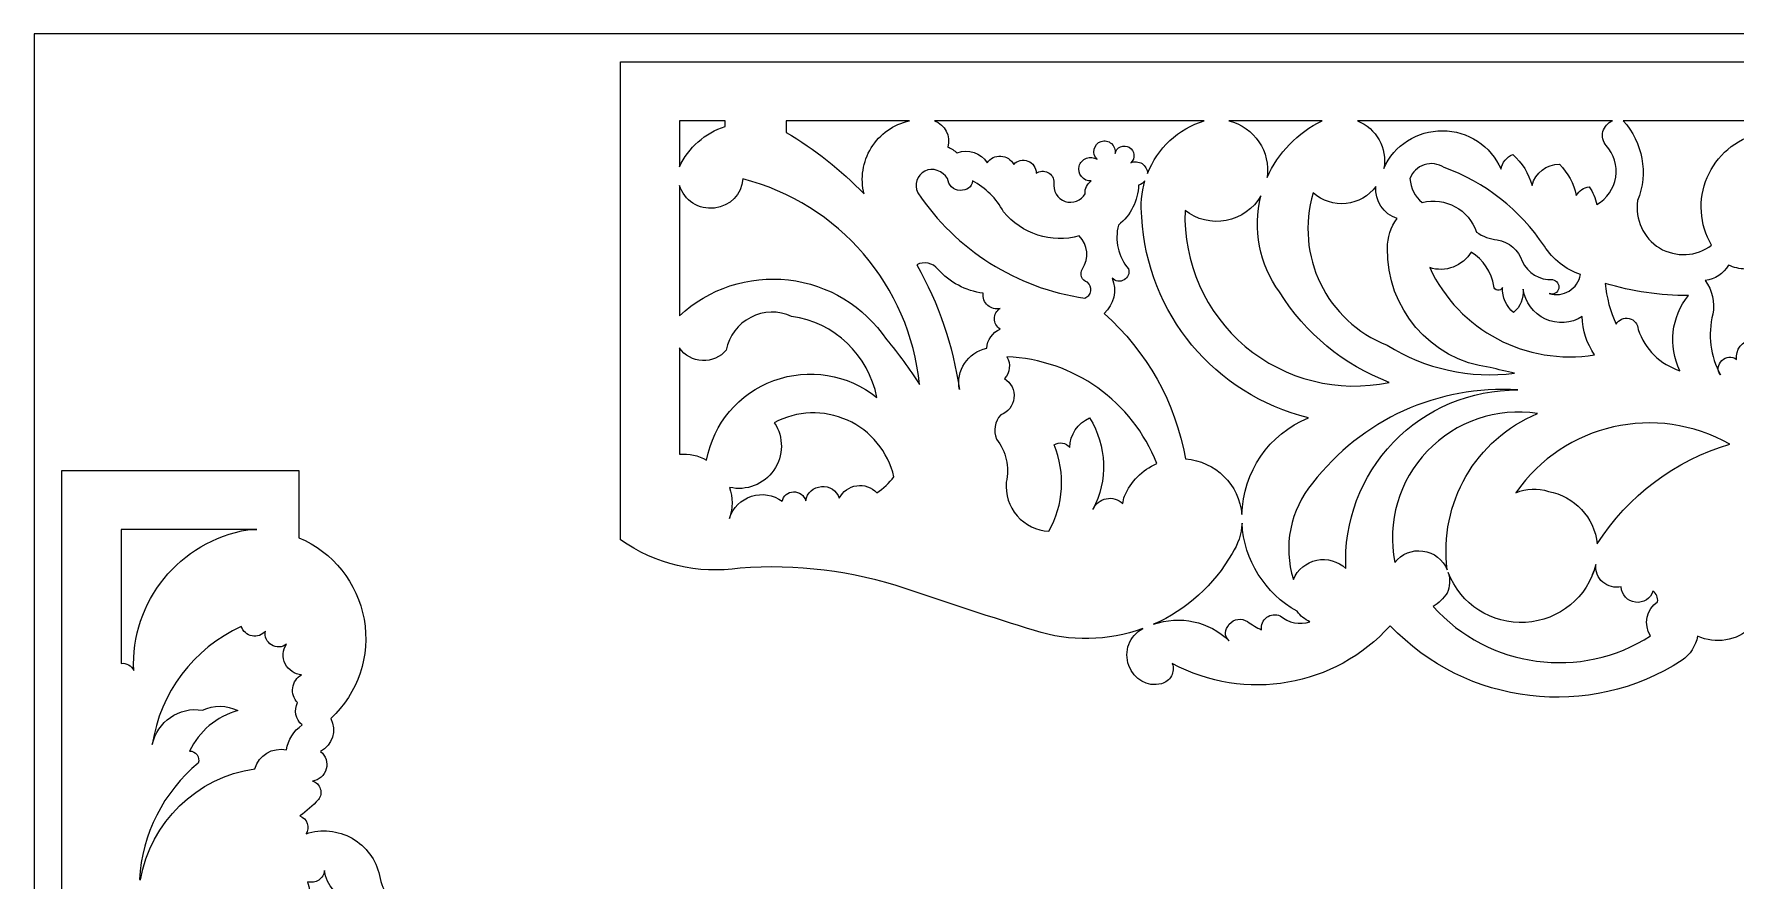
# Model space of a CAD drawing. Header units: millimetres. Extents: x 4868 to 5114, y 1819 to 2091.
# Drawn here: x 4867.7 to 4989.6, y 1880.3 to 1941 of the extents above; entities that cross this region are included whole.
import ezdxf

# ---------------------------------------------------------------- set-up
doc = ezdxf.new("R2010")
doc.units = ezdxf.units.MM
doc.header["$MEASUREMENT"] = 0
doc.layers.add('SITARA ALL', color=18, linetype='Continuous', true_color=0x000000)

msp = doc.modelspace()

# ---------------------------------------------------------------- linework, layer by layer
at = {"layer": 'SITARA ALL', "lineweight": 9}
for points, knots in [([(4867.73, 1941), (4867.73, 1941), (5111.73, 1941), (5111.73, 1941), (5111.73, 1941), (5111.73, 1819), (5111.73, 1819), (5111.73, 1819), (4867.73, 1819), (4867.73, 1819), (4867.73, 1819), (4867.73, 1941), (4867.73, 1941)], [0, 0, 0, 0, 0.25, 0.25, 0.25, 0.5, 0.5, 0.5, 0.75, 0.75, 0.75, 1, 1, 1, 1]), ([(5109.73, 1850.27), (5109.73, 1850.27), (5109.73, 1939), (5109.73, 1939), (5109.73, 1939), (4909.73, 1939), (4909.73, 1939), (4909.73, 1939), (4909.73, 1920.81), (4909.73, 1920.81), (4909.73, 1920.81), (4909.73, 1904.77), (4909.73, 1904.77), (4912.2, 1903), (4915.28, 1902.27), (4918.29, 1902.74), (4922.31, 1903.04), (4926.35, 1902.53), (4930.18, 1901.25), (4933.23, 1900.21), (4936.3, 1899.21), (4939.38, 1898.26), (4941.91, 1897.45), (4944.63, 1897.5), (4947.12, 1898.4), (4946.17, 1897.9), (4945.74, 1896.77), (4946.13, 1895.76), (4946.52, 1894.76), (4947.42, 1894.18), (4948.46, 1894.45), (4948.77, 1894.53), (4949.02, 1894.73), (4949.17, 1895.01), (4949.32, 1895.28), (4949.35, 1895.61), (4949.24, 1895.9), (4954.45, 1893.1), (4960.89, 1894.21), (4964.84, 1898.61), (4970.31, 1892.87), (4979.08, 1891.82), (4985.74, 1896.13), (4986.32, 1896.54), (4986.72, 1897.16), (4986.85, 1897.86), (4988.15, 1897.27), (4989.67, 1897.52), (4990.7, 1898.5), (4993.38, 1896.4), (4996.99, 1895.96), (5000.09, 1897.36), (5001.78, 1898.2), (5003.78, 1898.14), (5005.42, 1897.22), (5005.68, 1896.77), (5006.18, 1896.54), (5006.69, 1896.63), (5007.19, 1896.72), (5007.58, 1897.1), (5007.67, 1897.61), (5008.41, 1897.38), (5009.21, 1897.52), (5009.83, 1897.97), (5010.45, 1898.43), (5010.82, 1899.15), (5010.83, 1899.92), (5011.56, 1898.47), (5013.16, 1897.67), (5014.75, 1897.97), (5015.84, 1898), (5016.73, 1898.85), (5016.82, 1899.93), (5016.96, 1899.41), (5017.38, 1899.01), (5017.9, 1898.89), (5018.43, 1898.78), (5018.97, 1898.97), (5019.31, 1899.39), (5022.6, 1900.18), (5026.06, 1899.1), (5028.32, 1896.59), (5029.18, 1895.32), (5030.69, 1894.64), (5032.22, 1894.83), (5033.75, 1895.03), (5035.03, 1896.05), (5035.54, 1897.51), (5036.61, 1898.31), (5037.99, 1898.6), (5039.3, 1898.28), (5040.09, 1898.23), (5040.86, 1898), (5041.55, 1897.62), (5042.04, 1897.44), (5042.58, 1897.51), (5043.01, 1897.8), (5043.45, 1898.09), (5043.71, 1898.56), (5043.74, 1899.07), (5043.96, 1900.11), (5044.64, 1900.98), (5045.58, 1901.45), (5046.94, 1901.21), (5048.26, 1902.03), (5048.64, 1903.36), (5049.78, 1902.8), (5050.8, 1902.05), (5051.67, 1901.13), (5052.49, 1899.6), (5054.38, 1899), (5055.94, 1899.77), (5056.98, 1899.86), (5057.87, 1900.56), (5058.17, 1901.56), (5058.18, 1901.27), (5058.35, 1901.01), (5058.61, 1900.89), (5058.87, 1900.76), (5059.18, 1900.79), (5059.41, 1900.97), (5059.62, 1900.85), (5059.88, 1900.83), (5060.1, 1900.93), (5060.33, 1901.02), (5060.49, 1901.21), (5060.56, 1901.45), (5060.51, 1900.06), (5061.58, 1898.88), (5062.97, 1898.81), (5063.21, 1899.29), (5063.31, 1899.82), (5063.28, 1900.35), (5063.42, 1900.15), (5063.63, 1900.02), (5063.87, 1900), (5064.11, 1899.98), (5064.34, 1900.07), (5064.51, 1900.24), (5064.64, 1901.03), (5064.44, 1901.84), (5063.97, 1902.49), (5066.25, 1901.55), (5068.88, 1902.39), (5070.2, 1904.48), (5070.17, 1899.6), (5072.9, 1895.14), (5077.24, 1892.94), (5079.94, 1891.83), (5082.12, 1889.74), (5083.33, 1887.09), (5082.91, 1886.14), (5083.24, 1885.04), (5084.1, 1884.47), (5083.71, 1884.05), (5083.62, 1883.44), (5083.87, 1882.93), (5084.12, 1882.42), (5084.65, 1882.11), (5085.21, 1882.16), (5086.14, 1881.45), (5086.77, 1880.42), (5086.99, 1879.28), (5087.24, 1878.15), (5087.95, 1877.18), (5088.96, 1876.61), (5089.96, 1876.04), (5091.15, 1875.92), (5092.25, 1876.29), (5092.11, 1876.07), (5092.08, 1875.79), (5092.17, 1875.55), (5092.26, 1875.3), (5092.45, 1875.11), (5092.69, 1875.02), (5092.21, 1874.67), (5091.77, 1874.28), (5091.37, 1873.84), (5091.19, 1873.62), (5091.14, 1873.33), (5091.23, 1873.06), (5091.31, 1872.79), (5091.53, 1872.59), (5091.8, 1872.51), (5091.32, 1872.45), (5090.93, 1872.1), (5090.81, 1871.64), (5090.68, 1871.18), (5090.84, 1870.69), (5091.21, 1870.4), (5090.37, 1869.93), (5090.04, 1868.88), (5090.48, 1868.02), (5088.53, 1866.22), (5087.63, 1863.54), (5088.1, 1860.92), (5088.57, 1858.3), (5090.31, 1856.11), (5092.77, 1855.09), (5092.77, 1855.09), (5092.77, 1850.27), (5092.77, 1850.27), (5092.77, 1850.27), (5109.73, 1850.27), (5109.73, 1850.27)], [0, 0, 0, 0, 0.014706, 0.014706, 0.014706, 0.029412, 0.029412, 0.029412, 0.044118, 0.044118, 0.044118, 0.058824, 0.058824, 0.058824, 0.073529, 0.073529, 0.073529, 0.088235, 0.088235, 0.088235, 0.102941, 0.102941, 0.102941, 0.117647, 0.117647, 0.117647, 0.132353, 0.132353, 0.132353, 0.147059, 0.147059, 0.147059, 0.161765, 0.161765, 0.161765, 0.176471, 0.176471, 0.176471, 0.191176, 0.191176, 0.191176, 0.205882, 0.205882, 0.205882, 0.220588, 0.220588, 0.220588, 0.235294, 0.235294, 0.235294, 0.25, 0.25, 0.25, 0.264706, 0.264706, 0.264706, 0.279412, 0.279412, 0.279412, 0.294118, 0.294118, 0.294118, 0.308824, 0.308824, 0.308824, 0.323529, 0.323529, 0.323529, 0.338235, 0.338235, 0.338235, 0.352941, 0.352941, 0.352941, 0.367647, 0.367647, 0.367647, 0.382353, 0.382353, 0.382353, 0.397059, 0.397059, 0.397059, 0.411765, 0.411765, 0.411765, 0.426471, 0.426471, 0.426471, 0.441176, 0.441176, 0.441176, 0.455882, 0.455882, 0.455882, 0.470588, 0.470588, 0.470588, 0.485294, 0.485294, 0.485294, 0.5, 0.5, 0.5, 0.514706, 0.514706, 0.514706, 0.529412, 0.529412, 0.529412, 0.544118, 0.544118, 0.544118, 0.558824, 0.558824, 0.558824, 0.573529, 0.573529, 0.573529, 0.588235, 0.588235, 0.588235, 0.602941, 0.602941, 0.602941, 0.617647, 0.617647, 0.617647, 0.632353, 0.632353, 0.632353, 0.647059, 0.647059, 0.647059, 0.661765, 0.661765, 0.661765, 0.676471, 0.676471, 0.676471, 0.691176, 0.691176, 0.691176, 0.705882, 0.705882, 0.705882, 0.720588, 0.720588, 0.720588, 0.735294, 0.735294, 0.735294, 0.75, 0.75, 0.75, 0.764706, 0.764706, 0.764706, 0.779412, 0.779412, 0.779412, 0.794118, 0.794118, 0.794118, 0.808824, 0.808824, 0.808824, 0.823529, 0.823529, 0.823529, 0.838235, 0.838235, 0.838235, 0.852941, 0.852941, 0.852941, 0.867647, 0.867647, 0.867647, 0.882353, 0.882353, 0.882353, 0.897059, 0.897059, 0.897059, 0.911765, 0.911765, 0.911765, 0.926471, 0.926471, 0.926471, 0.941176, 0.941176, 0.941176, 0.955882, 0.955882, 0.955882, 0.970588, 0.970588, 0.970588, 0.985294, 0.985294, 0.985294, 1, 1, 1, 1]), ([(4913.95, 1931.48), (4913.95, 1931.48), (4913.95, 1934.78), (4913.95, 1934.78), (4913.95, 1934.78), (4917.23, 1934.78), (4917.23, 1934.78), (4917.23, 1934.78), (4917.23, 1934.38), (4917.23, 1934.38), (4915.78, 1933.91), (4914.59, 1932.86), (4913.95, 1931.48)], [0, 0, 0, 0, 0.25, 0.25, 0.25, 0.5, 0.5, 0.5, 0.75, 0.75, 0.75, 1, 1, 1, 1]), ([(4927.17, 1929.54), (4925.52, 1931.26), (4923.64, 1932.75), (4921.58, 1933.95), (4921.58, 1933.95), (4921.58, 1934.78), (4921.58, 1934.78), (4921.58, 1934.78), (4930.41, 1934.78), (4930.41, 1934.78), (4929.28, 1934.52), (4928.29, 1933.83), (4927.68, 1932.84), (4927.07, 1931.85), (4926.89, 1930.66), (4927.17, 1929.54)], [0, 0, 0, 0, 0.2, 0.2, 0.2, 0.4, 0.4, 0.4, 0.6, 0.6, 0.6, 0.8, 0.8, 0.8, 1, 1, 1, 1]), ([(4942.99, 1929.56), (4942.71, 1929.05), (4942.11, 1928.82), (4941.56, 1929.01), (4941.02, 1929.19), (4940.68, 1929.78), (4940.76, 1930.35), (4940.77, 1930.66), (4940.6, 1930.94), (4940.33, 1931.08), (4940.06, 1931.22), (4939.74, 1931.2), (4939.49, 1931.03), (4939.49, 1931.41), (4939.26, 1931.76), (4938.9, 1931.9), (4938.54, 1932.04), (4938.14, 1931.95), (4937.88, 1931.66), (4937.7, 1932.01), (4937.35, 1932.23), (4936.96, 1932.25), (4936.57, 1932.28), (4936.2, 1932.1), (4935.99, 1931.77), (4935.54, 1932.5), (4934.63, 1932.8), (4933.84, 1932.48), (4933.63, 1932.65), (4933.4, 1932.79), (4933.16, 1932.9), (4933.38, 1933.68), (4932.96, 1934.5), (4932.2, 1934.78), (4932.2, 1934.78), (4951.53, 1934.78), (4951.53, 1934.78), (4949.67, 1934.21), (4948.17, 1932.82), (4947.46, 1931), (4947.46, 1931.29), (4947.31, 1931.55), (4947.07, 1931.71), (4946.83, 1931.86), (4946.53, 1931.89), (4946.27, 1931.77), (4946.43, 1931.92), (4946.52, 1932.14), (4946.49, 1932.36), (4946.47, 1932.57), (4946.35, 1932.77), (4946.16, 1932.88), (4945.97, 1932.99), (4945.74, 1933), (4945.53, 1932.92), (4945.33, 1932.83), (4945.18, 1932.65), (4945.14, 1932.44), (4945.18, 1932.7), (4945.09, 1932.97), (4944.88, 1933.15), (4944.68, 1933.33), (4944.4, 1933.39), (4944.14, 1933.3), (4943.89, 1933.22), (4943.69, 1933), (4943.64, 1932.74), (4943.58, 1932.48), (4943.66, 1932.21), (4943.85, 1932.02), (4943.63, 1932.17), (4943.34, 1932.2), (4943.09, 1932.1), (4942.83, 1932), (4942.64, 1931.79), (4942.57, 1931.53), (4942.5, 1931.27), (4942.56, 1930.99), (4942.74, 1930.78), (4942.91, 1930.57), (4943.17, 1930.45), (4943.44, 1930.47), (4943.14, 1930.27), (4942.97, 1929.92), (4942.99, 1929.56)], [0, 0, 0, 0, 0.035714, 0.035714, 0.035714, 0.071429, 0.071429, 0.071429, 0.107143, 0.107143, 0.107143, 0.142857, 0.142857, 0.142857, 0.178571, 0.178571, 0.178571, 0.214286, 0.214286, 0.214286, 0.25, 0.25, 0.25, 0.285714, 0.285714, 0.285714, 0.321429, 0.321429, 0.321429, 0.357143, 0.357143, 0.357143, 0.392857, 0.392857, 0.392857, 0.428571, 0.428571, 0.428571, 0.464286, 0.464286, 0.464286, 0.5, 0.5, 0.5, 0.535714, 0.535714, 0.535714, 0.571429, 0.571429, 0.571429, 0.607143, 0.607143, 0.607143, 0.642857, 0.642857, 0.642857, 0.678571, 0.678571, 0.678571, 0.714286, 0.714286, 0.714286, 0.75, 0.75, 0.75, 0.785714, 0.785714, 0.785714, 0.821429, 0.821429, 0.821429, 0.857143, 0.857143, 0.857143, 0.892857, 0.892857, 0.892857, 0.928571, 0.928571, 0.928571, 0.964286, 0.964286, 0.964286, 1, 1, 1, 1]), ([(4956.03, 1930.71), (4956.3, 1932.57), (4955.11, 1934.33), (4953.29, 1934.78), (4953.29, 1934.78), (4959.97, 1934.78), (4959.97, 1934.78), (4958.22, 1933.93), (4956.82, 1932.49), (4956.03, 1930.71)], [0, 0, 0, 0, 0.333333, 0.333333, 0.333333, 0.666667, 0.666667, 0.666667, 1, 1, 1, 1]), ([(4979.63, 1928.79), (4979.55, 1929.25), (4979.36, 1929.67), (4979.08, 1930.04), (4978.7, 1930), (4978.37, 1929.77), (4978.17, 1929.44), (4977.98, 1930.28), (4977.56, 1931.05), (4976.96, 1931.67), (4976.04, 1931.67), (4975.23, 1931.05), (4975, 1930.15), (4974.76, 1931.01), (4974.29, 1931.77), (4973.63, 1932.37), (4973.18, 1932.19), (4972.86, 1931.79), (4972.78, 1931.31), (4972.05, 1932.98), (4970.41, 1934.07), (4968.59, 1934.07), (4966.76, 1934.08), (4965.12, 1933.04), (4964.39, 1931.37), (4964.65, 1932.81), (4963.85, 1934.24), (4962.49, 1934.78), (4962.49, 1934.78), (4980.77, 1934.78), (4980.77, 1934.78), (4980.43, 1934.65), (4980.17, 1934.36), (4980.08, 1934.01), (4979.98, 1933.66), (4980.07, 1933.28), (4980.31, 1933), (4980.87, 1932.39), (4981.12, 1931.56), (4980.99, 1930.74), (4980.86, 1929.92), (4980.36, 1929.2), (4979.63, 1928.79)], [0, 0, 0, 0, 0.071429, 0.071429, 0.071429, 0.142857, 0.142857, 0.142857, 0.214286, 0.214286, 0.214286, 0.285714, 0.285714, 0.285714, 0.357143, 0.357143, 0.357143, 0.428571, 0.428571, 0.428571, 0.5, 0.5, 0.5, 0.571429, 0.571429, 0.571429, 0.642857, 0.642857, 0.642857, 0.714286, 0.714286, 0.714286, 0.785714, 0.785714, 0.785714, 0.857143, 0.857143, 0.857143, 0.928571, 0.928571, 0.928571, 1, 1, 1, 1]), ([(4987.86, 1925.87), (4986.77, 1925.05), (4985.3, 1924.97), (4984.13, 1925.67), (4982.97, 1926.37), (4982.35, 1927.73), (4982.56, 1929.07), (4983.34, 1931.02), (4982.94, 1933.23), (4981.53, 1934.78), (4981.53, 1934.78), (4991.25, 1934.78), (4991.25, 1934.78), (4991.25, 1934.78), (4991.25, 1933.87), (4991.25, 1933.87), (4989.58, 1933.47), (4988.21, 1932.29), (4987.54, 1930.72), (4986.87, 1929.14), (4986.99, 1927.34), (4987.86, 1925.87)], [0, 0, 0, 0, 0.142857, 0.142857, 0.142857, 0.285714, 0.285714, 0.285714, 0.428571, 0.428571, 0.428571, 0.571429, 0.571429, 0.571429, 0.714286, 0.714286, 0.714286, 0.857143, 0.857143, 0.857143, 1, 1, 1, 1]), ([(4976.23, 1922.4), (4976.37, 1922.35), (4976.52, 1922.36), (4976.65, 1922.43), (4976.78, 1922.5), (4976.87, 1922.62), (4976.91, 1922.77), (4976.94, 1922.91), (4976.91, 1923.06), (4976.83, 1923.18), (4976.74, 1923.3), (4976.61, 1923.38), (4976.47, 1923.4), (4975.54, 1923.35), (4974.68, 1923.87), (4974.3, 1924.72), (4974.04, 1925.52), (4973.35, 1926.12), (4972.51, 1926.25), (4971.97, 1926.3), (4971.46, 1926.49), (4971.03, 1926.81), (4970.47, 1928.42), (4968.79, 1929.34), (4967.14, 1928.93), (4966.61, 1929.34), (4966.29, 1929.97), (4966.26, 1930.64), (4966.43, 1931.11), (4966.81, 1931.47), (4967.28, 1931.63), (4967.76, 1931.79), (4968.28, 1931.71), (4968.7, 1931.44), (4971.63, 1930.37), (4974.14, 1928.4), (4975.88, 1925.81), (4976.49, 1924.85), (4977.41, 1924.13), (4978.48, 1923.76), (4978.38, 1923.27), (4978.08, 1922.84), (4977.66, 1922.58), (4977.23, 1922.33), (4976.71, 1922.26), (4976.23, 1922.4)], [0, 0, 0, 0, 0.066667, 0.066667, 0.066667, 0.133333, 0.133333, 0.133333, 0.2, 0.2, 0.2, 0.266667, 0.266667, 0.266667, 0.333333, 0.333333, 0.333333, 0.4, 0.4, 0.4, 0.466667, 0.466667, 0.466667, 0.533333, 0.533333, 0.533333, 0.6, 0.6, 0.6, 0.666667, 0.666667, 0.666667, 0.733333, 0.733333, 0.733333, 0.8, 0.8, 0.8, 0.866667, 0.866667, 0.866667, 0.933333, 0.933333, 0.933333, 1, 1, 1, 1]), ([(4931.14, 1915.88), (4930.43, 1917.01), (4929.64, 1918.09), (4928.77, 1919.11), (4927.17, 1921.5), (4924.6, 1923.06), (4921.75, 1923.38), (4918.89, 1923.71), (4916.05, 1922.77), (4913.95, 1920.81), (4913.95, 1920.81), (4913.95, 1930.15), (4913.95, 1930.15), (4914.28, 1929.07), (4915.34, 1928.39), (4916.45, 1928.53), (4917.57, 1928.67), (4918.42, 1929.5), (4918.48, 1930.62), (4925.37, 1928.85), (4930.43, 1922.96), (4931.14, 1915.88)], [0, 0, 0, 0, 0.142857, 0.142857, 0.142857, 0.285714, 0.285714, 0.285714, 0.428571, 0.428571, 0.428571, 0.571429, 0.571429, 0.571429, 0.714286, 0.714286, 0.714286, 0.857143, 0.857143, 0.857143, 1, 1, 1, 1]), ([(4942.97, 1922.08), (4938.09, 1922.78), (4933.74, 1925.53), (4931.01, 1929.63), (4930.74, 1930.2), (4930.96, 1930.88), (4931.51, 1931.18), (4932.06, 1931.48), (4932.82, 1931.17), (4933.15, 1930.64), (4933.18, 1930.17), (4933.57, 1929.8), (4934.04, 1929.79), (4934.52, 1929.79), (4934.89, 1930.01), (4934.93, 1930.48), (4935.87, 1929.98), (4936.64, 1929.21), (4937.15, 1928.27), (4938.46, 1926.67), (4940.59, 1925.98), (4942.58, 1926.53), (4943.2, 1925.89), (4943.29, 1924.91), (4942.81, 1924.17), (4942.69, 1924), (4942.67, 1923.79), (4942.74, 1923.6), (4942.81, 1923.41), (4942.97, 1923.26), (4943.17, 1923.21), (4943.35, 1923.06), (4943.44, 1922.82), (4943.4, 1922.59), (4943.36, 1922.35), (4943.19, 1922.16), (4942.97, 1922.08)], [0, 0, 0, 0, 0.083333, 0.083333, 0.083333, 0.166667, 0.166667, 0.166667, 0.25, 0.25, 0.25, 0.333333, 0.333333, 0.333333, 0.416667, 0.416667, 0.416667, 0.5, 0.5, 0.5, 0.583333, 0.583333, 0.583333, 0.666667, 0.666667, 0.666667, 0.75, 0.75, 0.75, 0.833333, 0.833333, 0.833333, 0.916667, 0.916667, 0.916667, 1, 1, 1, 1]), ([(4954.22, 1906.57), (4954.04, 1908.71), (4952.33, 1910.4), (4950.19, 1910.56), (4949.47, 1914.59), (4947.42, 1918.26), (4944.36, 1920.97), (4945.06, 1921.61), (4945.29, 1922.63), (4944.93, 1923.51), (4945.15, 1923.28), (4945.51, 1923.22), (4945.79, 1923.38), (4946.06, 1923.55), (4946.2, 1923.86), (4946.1, 1924.17), (4945.37, 1925.04), (4945.1, 1926.21), (4945.38, 1927.31), (4946.26, 1928), (4946.79, 1929.06), (4946.82, 1930.18), (4947, 1930.23), (4947.16, 1930.33), (4947.28, 1930.48), (4947.03, 1929.64), (4946.96, 1928.75), (4947.06, 1927.88), (4947.43, 1920.98), (4952.27, 1915.14), (4958.99, 1913.51), (4956.16, 1912.34), (4954.3, 1909.62), (4954.22, 1906.57)], [0, 0, 0, 0, 0.090909, 0.090909, 0.090909, 0.181818, 0.181818, 0.181818, 0.272727, 0.272727, 0.272727, 0.363636, 0.363636, 0.363636, 0.454545, 0.454545, 0.454545, 0.545455, 0.545455, 0.545455, 0.636364, 0.636364, 0.636364, 0.727273, 0.727273, 0.727273, 0.818182, 0.818182, 0.818182, 0.909091, 0.909091, 0.909091, 1, 1, 1, 1]), ([(4964.77, 1916.04), (4961.12, 1915.27), (4957.32, 1916.22), (4954.46, 1918.62), (4951.61, 1921.02), (4950.02, 1924.63), (4950.15, 1928.36), (4950.98, 1927.7), (4952.06, 1927.44), (4953.1, 1927.64), (4954.15, 1927.84), (4955.05, 1928.48), (4955.58, 1929.4), (4954.98, 1927.02), (4955.46, 1924.5), (4956.91, 1922.52), (4958.75, 1919.56), (4961.51, 1917.28), (4964.77, 1916.04)], [0, 0, 0, 0, 0.166667, 0.166667, 0.166667, 0.333333, 0.333333, 0.333333, 0.5, 0.5, 0.5, 0.666667, 0.666667, 0.666667, 0.833333, 0.833333, 0.833333, 1, 1, 1, 1]), ([(4973.75, 1916.7), (4970.57, 1916.29), (4967.35, 1917), (4964.63, 1918.71), (4960.29, 1920.4), (4957.99, 1925.15), (4959.33, 1929.61), (4959.98, 1929.05), (4960.83, 1928.77), (4961.68, 1928.86), (4962.54, 1928.95), (4963.31, 1929.39), (4963.82, 1930.08), (4963.73, 1929.05), (4964.36, 1928.09), (4965.35, 1927.77), (4964.88, 1927.17), (4964.63, 1926.42), (4964.65, 1925.66), (4964.56, 1921.35), (4967.72, 1917.66), (4971.99, 1917.1), (4972.58, 1916.97), (4973.16, 1916.83), (4973.75, 1916.7)], [0, 0, 0, 0, 0.125, 0.125, 0.125, 0.25, 0.25, 0.25, 0.375, 0.375, 0.375, 0.5, 0.5, 0.5, 0.625, 0.625, 0.625, 0.75, 0.75, 0.75, 0.875, 0.875, 0.875, 1, 1, 1, 1]), ([(4933.99, 1915.52), (4933.54, 1918.67), (4932.5, 1921.7), (4930.94, 1924.47), (4931.45, 1924.73), (4932.08, 1924.6), (4932.45, 1924.15), (4933.29, 1923.2), (4934.44, 1922.59), (4935.7, 1922.43), (4935.65, 1922.1), (4935.77, 1921.77), (4936.02, 1921.56), (4936.26, 1921.34), (4936.6, 1921.26), (4936.92, 1921.34), (4936.66, 1921.18), (4936.5, 1920.9), (4936.5, 1920.6), (4936.5, 1920.3), (4936.66, 1920.02), (4936.92, 1919.86), (4936.37, 1919.62), (4935.99, 1919.09), (4935.95, 1918.49), (4934.6, 1918.19), (4933.73, 1916.88), (4933.99, 1915.52)], [0, 0, 0, 0, 0.111111, 0.111111, 0.111111, 0.222222, 0.222222, 0.222222, 0.333333, 0.333333, 0.333333, 0.444444, 0.444444, 0.444444, 0.555556, 0.555556, 0.555556, 0.666667, 0.666667, 0.666667, 0.777778, 0.777778, 0.777778, 0.888889, 0.888889, 0.888889, 1, 1, 1, 1]), ([(4979.48, 1918.02), (4974.59, 1917.21), (4969.76, 1919.77), (4967.67, 1924.26), (4968.8, 1923.9), (4970.03, 1924.36), (4970.65, 1925.38), (4971.51, 1924.83), (4972.1, 1923.94), (4972.26, 1922.93), (4972.27, 1922.78), (4972.39, 1922.66), (4972.53, 1922.64), (4972.68, 1922.61), (4972.82, 1922.69), (4972.88, 1922.83), (4972.86, 1922.14), (4973.15, 1921.49), (4973.68, 1921.04), (4974.16, 1921.46), (4974.42, 1922.08), (4974.37, 1922.71), (4974.5, 1921.78), (4975.1, 1920.98), (4975.96, 1920.58), (4976.81, 1920.19), (4977.8, 1920.25), (4978.6, 1920.76), (4978.61, 1919.78), (4978.91, 1918.82), (4979.48, 1918.02)], [0, 0, 0, 0, 0.1, 0.1, 0.1, 0.2, 0.2, 0.2, 0.3, 0.3, 0.3, 0.4, 0.4, 0.4, 0.5, 0.5, 0.5, 0.6, 0.6, 0.6, 0.7, 0.7, 0.7, 0.8, 0.8, 0.8, 0.9, 0.9, 0.9, 1, 1, 1, 1]), ([(4988.49, 1916.59), (4987.77, 1917.91), (4987.57, 1919.46), (4987.94, 1920.93), (4988.11, 1921.78), (4987.91, 1922.66), (4987.39, 1923.35), (4988.1, 1923.41), (4988.73, 1923.82), (4989.06, 1924.45), (4989.44, 1924.26), (4989.86, 1924.17), (4990.28, 1924.16), (4990.54, 1921.89), (4991.98, 1919.93), (4994.06, 1919), (4993.83, 1918.09), (4993.23, 1917.31), (4992.41, 1916.83), (4992.51, 1917.16), (4992.38, 1917.52), (4992.1, 1917.71), (4991.81, 1917.9), (4991.44, 1917.88), (4991.18, 1917.66), (4991.42, 1918.19), (4991.24, 1918.82), (4990.73, 1919.12), (4990.04, 1919.02), (4989.55, 1918.38), (4989.65, 1917.69), (4989.32, 1917.93), (4988.87, 1917.9), (4988.59, 1917.61), (4988.3, 1917.32), (4988.24, 1916.91), (4988.49, 1916.59)], [0, 0, 0, 0, 0.083333, 0.083333, 0.083333, 0.166667, 0.166667, 0.166667, 0.25, 0.25, 0.25, 0.333333, 0.333333, 0.333333, 0.416667, 0.416667, 0.416667, 0.5, 0.5, 0.5, 0.583333, 0.583333, 0.583333, 0.666667, 0.666667, 0.666667, 0.75, 0.75, 0.75, 0.833333, 0.833333, 0.833333, 0.916667, 0.916667, 0.916667, 1, 1, 1, 1]), ([(4985.59, 1916.88), (4984.18, 1917.32), (4983.07, 1918.42), (4982.6, 1919.83), (4982.59, 1920.21), (4982.33, 1920.54), (4981.95, 1920.62), (4981.58, 1920.71), (4981.2, 1920.54), (4981.03, 1920.2), (4980.6, 1921.12), (4980.33, 1922.12), (4980.24, 1923.13), (4982.17, 1922.54), (4984.18, 1922.25), (4986.2, 1922.27), (4984.97, 1920.74), (4984.73, 1918.64), (4985.59, 1916.88)], [0, 0, 0, 0, 0.166667, 0.166667, 0.166667, 0.333333, 0.333333, 0.333333, 0.5, 0.5, 0.5, 0.666667, 0.666667, 0.666667, 0.833333, 0.833333, 0.833333, 1, 1, 1, 1]), ([(4915.89, 1910.48), (4915.3, 1910.81), (4914.62, 1910.95), (4913.95, 1910.9), (4913.95, 1910.9), (4913.95, 1918.51), (4913.95, 1918.51), (4914.32, 1917.96), (4914.93, 1917.63), (4915.59, 1917.6), (4916.25, 1917.57), (4916.88, 1917.85), (4917.3, 1918.36), (4917.49, 1919.37), (4918.14, 1920.23), (4919.05, 1920.7), (4919.96, 1921.17), (4921.05, 1921.2), (4921.98, 1920.77), (4925.05, 1920.34), (4927.5, 1918.01), (4928.08, 1914.96), (4926, 1916.64), (4923.2, 1917.09), (4920.7, 1916.17), (4918.2, 1915.25), (4916.38, 1913.1), (4915.89, 1910.48)], [0, 0, 0, 0, 0.111111, 0.111111, 0.111111, 0.222222, 0.222222, 0.222222, 0.333333, 0.333333, 0.333333, 0.444444, 0.444444, 0.444444, 0.555556, 0.555556, 0.555556, 0.666667, 0.666667, 0.666667, 0.777778, 0.777778, 0.777778, 0.888889, 0.888889, 0.888889, 1, 1, 1, 1]), ([(4940.4, 1905.38), (4939.52, 1905.42), (4938.7, 1905.82), (4938.12, 1906.49), (4937.55, 1907.15), (4937.27, 1908.02), (4937.35, 1908.89), (4937.6, 1909.98), (4937.34, 1911.11), (4936.65, 1911.98), (4936.41, 1912.56), (4936.52, 1913.24), (4936.95, 1913.71), (4937.47, 1913.9), (4937.84, 1914.37), (4937.9, 1914.92), (4937.96, 1915.48), (4937.7, 1916.01), (4937.23, 1916.31), (4937.62, 1916.74), (4937.69, 1917.37), (4937.39, 1917.87), (4942.17, 1917.68), (4946.39, 1914.68), (4948.13, 1910.22), (4947.09, 1909.78), (4946.26, 1908.94), (4945.82, 1907.89), (4945.75, 1907.72), (4945.71, 1907.54), (4945.69, 1907.36), (4945.38, 1907.67), (4944.94, 1907.8), (4944.51, 1907.71), (4944.08, 1907.63), (4943.73, 1907.34), (4943.56, 1906.94), (4944.64, 1909.01), (4944.55, 1911.5), (4943.32, 1913.49), (4942.47, 1913.13), (4941.91, 1912.3), (4941.9, 1911.38), (4941.64, 1911.73), (4941.14, 1911.81), (4940.77, 1911.56), (4941.61, 1909.56), (4941.47, 1907.27), (4940.4, 1905.38)], [0, 0, 0, 0, 0.0625, 0.0625, 0.0625, 0.125, 0.125, 0.125, 0.1875, 0.1875, 0.1875, 0.25, 0.25, 0.25, 0.3125, 0.3125, 0.3125, 0.375, 0.375, 0.375, 0.4375, 0.4375, 0.4375, 0.5, 0.5, 0.5, 0.5625, 0.5625, 0.5625, 0.625, 0.625, 0.625, 0.6875, 0.6875, 0.6875, 0.75, 0.75, 0.75, 0.8125, 0.8125, 0.8125, 0.875, 0.875, 0.875, 0.9375, 0.9375, 0.9375, 1, 1, 1, 1]), ([(4957.91, 1901.92), (4957.16, 1904.31), (4957.68, 1906.91), (4959.29, 1908.83), (4962.76, 1913.36), (4968.28, 1915.86), (4973.98, 1915.5), (4970.62, 1915.53), (4967.39, 1914.17), (4965.07, 1911.75), (4962.74, 1909.32), (4961.51, 1906.06), (4961.67, 1902.71), (4961.11, 1903.24), (4960.33, 1903.46), (4959.58, 1903.3), (4958.83, 1903.14), (4958.21, 1902.63), (4957.91, 1901.92)], [0, 0, 0, 0, 0.166667, 0.166667, 0.166667, 0.333333, 0.333333, 0.333333, 0.5, 0.5, 0.5, 0.666667, 0.666667, 0.666667, 0.833333, 0.833333, 0.833333, 1, 1, 1, 1]), ([(4917.53, 1906.3), (4917.77, 1907.02), (4917.77, 1907.8), (4917.53, 1908.52), (4918.74, 1908.24), (4920, 1908.73), (4920.71, 1909.76), (4921.41, 1910.78), (4921.43, 1912.11), (4920.74, 1913.15), (4922.36, 1914.02), (4924.3, 1914.09), (4925.97, 1913.33), (4927.65, 1912.58), (4928.89, 1911.07), (4929.31, 1909.28), (4928.97, 1908.83), (4928.56, 1908.44), (4928.08, 1908.13), (4927.71, 1908.53), (4927.17, 1908.72), (4926.64, 1908.64), (4926.1, 1908.56), (4925.64, 1908.23), (4925.39, 1907.75), (4925.21, 1908.29), (4924.68, 1908.63), (4924.11, 1908.58), (4923.54, 1908.53), (4923.09, 1908.13), (4922.99, 1907.56), (4922.88, 1907.95), (4922.52, 1908.22), (4922.12, 1908.2), (4921.72, 1908.19), (4921.38, 1907.91), (4921.3, 1907.52), (4920.67, 1907.99), (4919.85, 1908.13), (4919.1, 1907.88), (4918.35, 1907.64), (4917.76, 1907.06), (4917.53, 1906.3)], [0, 0, 0, 0, 0.071429, 0.071429, 0.071429, 0.142857, 0.142857, 0.142857, 0.214286, 0.214286, 0.214286, 0.285714, 0.285714, 0.285714, 0.357143, 0.357143, 0.357143, 0.428571, 0.428571, 0.428571, 0.5, 0.5, 0.5, 0.571429, 0.571429, 0.571429, 0.642857, 0.642857, 0.642857, 0.714286, 0.714286, 0.714286, 0.785714, 0.785714, 0.785714, 0.857143, 0.857143, 0.857143, 0.928571, 0.928571, 0.928571, 1, 1, 1, 1]), ([(4968.93, 1902.62), (4968.63, 1903.34), (4967.97, 1903.85), (4967.19, 1903.96), (4966.42, 1904.07), (4965.65, 1903.76), (4965.17, 1903.14), (4964.6, 1906.03), (4965.47, 1909), (4967.5, 1911.12), (4969.53, 1913.25), (4972.49, 1914.25), (4975.39, 1913.81), (4970.96, 1911.96), (4968.31, 1907.38), (4968.93, 1902.62)], [0, 0, 0, 0, 0.2, 0.2, 0.2, 0.4, 0.4, 0.4, 0.6, 0.6, 0.6, 0.8, 0.8, 0.8, 1, 1, 1, 1]), ([(4979.67, 1904.47), (4979.46, 1906.36), (4978.04, 1907.89), (4976.17, 1908.23), (4975.41, 1908.49), (4974.58, 1908.46), (4973.84, 1908.14), (4977.27, 1913.09), (4983.92, 1914.59), (4989.16, 1911.61), (4985.24, 1910.45), (4981.87, 1907.92), (4979.67, 1904.47)], [0, 0, 0, 0, 0.25, 0.25, 0.25, 0.5, 0.5, 0.5, 0.75, 0.75, 0.75, 1, 1, 1, 1]), ([(4869.73, 1909.73), (4869.73, 1909.73), (4869.73, 1821), (4869.73, 1821), (4869.73, 1821), (5069.73, 1821), (5069.73, 1821), (5069.73, 1821), (5069.73, 1839.19), (5069.73, 1839.19), (5069.73, 1839.19), (5069.73, 1855.22), (5069.73, 1855.22), (5067.25, 1857), (5064.18, 1857.73), (5061.17, 1857.25), (5057.15, 1856.95), (5053.11, 1857.46), (5049.28, 1858.74), (5046.23, 1859.79), (5043.16, 1860.79), (5040.08, 1861.74), (5037.55, 1862.54), (5034.83, 1862.49), (5032.34, 1861.6), (5033.29, 1862.09), (5033.72, 1863.23), (5033.33, 1864.23), (5032.94, 1865.23), (5032.04, 1865.82), (5031, 1865.54), (5030.69, 1865.46), (5030.44, 1865.26), (5030.29, 1864.99), (5030.14, 1864.71), (5030.11, 1864.38), (5030.21, 1864.09), (5025.01, 1866.89), (5018.57, 1865.78), (5014.62, 1861.38), (5009.15, 1867.12), (5000.38, 1868.17), (4993.72, 1863.86), (4993.14, 1863.45), (4992.74, 1862.83), (4992.6, 1862.13), (4991.31, 1862.72), (4989.79, 1862.47), (4988.76, 1861.49), (4986.08, 1863.59), (4982.47, 1864.03), (4979.37, 1862.63), (4977.68, 1861.79), (4975.68, 1861.85), (4974.04, 1862.78), (4973.78, 1863.22), (4973.28, 1863.45), (4972.77, 1863.36), (4972.27, 1863.27), (4971.87, 1862.89), (4971.79, 1862.38), (4971.05, 1862.61), (4970.25, 1862.47), (4969.63, 1862.02), (4969.01, 1861.56), (4968.63, 1860.85), (4968.63, 1860.08), (4967.9, 1861.53), (4966.3, 1862.32), (4964.7, 1862.03), (4963.62, 1861.99), (4962.73, 1861.15), (4962.64, 1860.06), (4962.5, 1860.58), (4962.08, 1860.99), (4961.55, 1861.1), (4961.03, 1861.21), (4960.48, 1861.03), (4960.15, 1860.61), (4956.86, 1859.81), (4953.4, 1860.89), (4951.14, 1863.4), (4950.28, 1864.68), (4948.77, 1865.36), (4947.24, 1865.16), (4945.71, 1864.96), (4944.43, 1863.94), (4943.92, 1862.49), (4942.85, 1861.68), (4941.47, 1861.39), (4940.16, 1861.71), (4939.37, 1861.76), (4938.6, 1861.99), (4937.91, 1862.38), (4937.42, 1862.55), (4936.88, 1862.48), (4936.45, 1862.2), (4936.01, 1861.91), (4935.74, 1861.44), (4935.72, 1860.92), (4935.5, 1859.89), (4934.82, 1859.01), (4933.88, 1858.54), (4932.52, 1858.78), (4931.2, 1857.96), (4930.82, 1856.64), (4929.68, 1857.19), (4928.66, 1857.95), (4927.79, 1858.87), (4926.96, 1860.4), (4925.08, 1861), (4923.52, 1860.22), (4922.48, 1860.14), (4921.59, 1859.43), (4921.29, 1858.43), (4921.28, 1858.72), (4921.11, 1858.98), (4920.85, 1859.1), (4920.59, 1859.23), (4920.28, 1859.2), (4920.05, 1859.03), (4919.84, 1859.15), (4919.58, 1859.16), (4919.36, 1859.07), (4919.13, 1858.97), (4918.97, 1858.78), (4918.9, 1858.54), (4918.95, 1859.94), (4917.88, 1861.11), (4916.49, 1861.18), (4916.25, 1860.7), (4916.15, 1860.18), (4916.18, 1859.65), (4916.04, 1859.84), (4915.83, 1859.97), (4915.59, 1859.99), (4915.35, 1860.01), (4915.12, 1859.93), (4914.95, 1859.75), (4914.82, 1858.96), (4915.01, 1858.15), (4915.49, 1857.5), (4913.2, 1858.44), (4910.58, 1857.61), (4909.26, 1855.52), (4909.29, 1860.39), (4906.56, 1864.86), (4902.22, 1867.06), (4899.52, 1868.16), (4897.34, 1870.25), (4896.13, 1872.91), (4896.55, 1873.85), (4896.22, 1874.95), (4895.36, 1875.52), (4895.75, 1875.94), (4895.84, 1876.55), (4895.59, 1877.07), (4895.34, 1877.58), (4894.81, 1877.88), (4894.24, 1877.83), (4893.32, 1878.55), (4892.69, 1879.57), (4892.47, 1880.71), (4892.22, 1881.84), (4891.51, 1882.81), (4890.5, 1883.38), (4889.5, 1883.95), (4888.31, 1884.07), (4887.21, 1883.7), (4887.35, 1883.93), (4887.38, 1884.2), (4887.29, 1884.45), (4887.2, 1884.69), (4887.01, 1884.89), (4886.77, 1884.98), (4887.25, 1885.32), (4887.69, 1885.72), (4888.09, 1886.15), (4888.26, 1886.37), (4888.32, 1886.67), (4888.23, 1886.93), (4888.15, 1887.2), (4887.93, 1887.41), (4887.66, 1887.48), (4888.14, 1887.55), (4888.52, 1887.89), (4888.65, 1888.35), (4888.78, 1888.81), (4888.62, 1889.3), (4888.25, 1889.6), (4889.09, 1890.06), (4889.42, 1891.11), (4888.98, 1891.97), (4890.93, 1893.78), (4891.83, 1896.45), (4891.36, 1899.07), (4890.89, 1901.69), (4889.15, 1903.89), (4886.69, 1904.91), (4886.69, 1904.91), (4886.69, 1909.73), (4886.69, 1909.73), (4886.69, 1909.73), (4869.73, 1909.73), (4869.73, 1909.73)], [0, 0, 0, 0, 0.014706, 0.014706, 0.014706, 0.029412, 0.029412, 0.029412, 0.044118, 0.044118, 0.044118, 0.058824, 0.058824, 0.058824, 0.073529, 0.073529, 0.073529, 0.088235, 0.088235, 0.088235, 0.102941, 0.102941, 0.102941, 0.117647, 0.117647, 0.117647, 0.132353, 0.132353, 0.132353, 0.147059, 0.147059, 0.147059, 0.161765, 0.161765, 0.161765, 0.176471, 0.176471, 0.176471, 0.191176, 0.191176, 0.191176, 0.205882, 0.205882, 0.205882, 0.220588, 0.220588, 0.220588, 0.235294, 0.235294, 0.235294, 0.25, 0.25, 0.25, 0.264706, 0.264706, 0.264706, 0.279412, 0.279412, 0.279412, 0.294118, 0.294118, 0.294118, 0.308824, 0.308824, 0.308824, 0.323529, 0.323529, 0.323529, 0.338235, 0.338235, 0.338235, 0.352941, 0.352941, 0.352941, 0.367647, 0.367647, 0.367647, 0.382353, 0.382353, 0.382353, 0.397059, 0.397059, 0.397059, 0.411765, 0.411765, 0.411765, 0.426471, 0.426471, 0.426471, 0.441176, 0.441176, 0.441176, 0.455882, 0.455882, 0.455882, 0.470588, 0.470588, 0.470588, 0.485294, 0.485294, 0.485294, 0.5, 0.5, 0.5, 0.514706, 0.514706, 0.514706, 0.529412, 0.529412, 0.529412, 0.544118, 0.544118, 0.544118, 0.558824, 0.558824, 0.558824, 0.573529, 0.573529, 0.573529, 0.588235, 0.588235, 0.588235, 0.602941, 0.602941, 0.602941, 0.617647, 0.617647, 0.617647, 0.632353, 0.632353, 0.632353, 0.647059, 0.647059, 0.647059, 0.661765, 0.661765, 0.661765, 0.676471, 0.676471, 0.676471, 0.691176, 0.691176, 0.691176, 0.705882, 0.705882, 0.705882, 0.720588, 0.720588, 0.720588, 0.735294, 0.735294, 0.735294, 0.75, 0.75, 0.75, 0.764706, 0.764706, 0.764706, 0.779412, 0.779412, 0.779412, 0.794118, 0.794118, 0.794118, 0.808824, 0.808824, 0.808824, 0.823529, 0.823529, 0.823529, 0.838235, 0.838235, 0.838235, 0.852941, 0.852941, 0.852941, 0.867647, 0.867647, 0.867647, 0.882353, 0.882353, 0.882353, 0.897059, 0.897059, 0.897059, 0.911765, 0.911765, 0.911765, 0.926471, 0.926471, 0.926471, 0.941176, 0.941176, 0.941176, 0.955882, 0.955882, 0.955882, 0.970588, 0.970588, 0.970588, 0.985294, 0.985294, 0.985294, 1, 1, 1, 1]), ([(4873.96, 1905.51), (4873.96, 1905.51), (4883.69, 1905.51), (4883.69, 1905.51), (4883.47, 1905.51), (4883.26, 1905.5), (4883.05, 1905.48), (4878.16, 1904.68), (4874.64, 1900.35), (4874.87, 1895.39), (4874.71, 1895.75), (4874.34, 1895.96), (4873.96, 1895.91), (4873.96, 1895.91), (4873.96, 1905.51), (4873.96, 1905.51)], [0, 0, 0, 0, 0.2, 0.2, 0.2, 0.4, 0.4, 0.4, 0.6, 0.6, 0.6, 0.8, 0.8, 0.8, 1, 1, 1, 1]), ([(4953.3, 1897.53), (4951.87, 1898.93), (4949.78, 1899.38), (4947.9, 1898.71), (4950.27, 1899.75), (4952.24, 1901.53), (4953.52, 1903.79), (4953.94, 1904.43), (4954.19, 1905.18), (4954.23, 1905.95), (4954.38, 1903.31), (4955.87, 1900.92), (4958.18, 1899.64), (4958.41, 1899.31), (4958.73, 1899.06), (4959.09, 1898.89), (4958.36, 1898.65), (4957.56, 1898.81), (4956.97, 1899.31), (4956.65, 1899.46), (4956.28, 1899.42), (4956, 1899.21), (4955.72, 1899), (4955.58, 1898.66), (4955.63, 1898.31), (4955.28, 1898.48), (4954.94, 1898.68), (4954.62, 1898.9), (4954.21, 1899.19), (4953.64, 1899.11), (4953.32, 1898.71), (4953, 1898.32), (4952.93, 1897.87), (4953.3, 1897.53)], [0, 0, 0, 0, 0.090909, 0.090909, 0.090909, 0.181818, 0.181818, 0.181818, 0.272727, 0.272727, 0.272727, 0.363636, 0.363636, 0.363636, 0.454545, 0.454545, 0.454545, 0.545455, 0.545455, 0.545455, 0.636364, 0.636364, 0.636364, 0.727273, 0.727273, 0.727273, 0.818182, 0.818182, 0.818182, 0.909091, 0.909091, 0.909091, 1, 1, 1, 1]), ([(4983.49, 1897.88), (4978.49, 1894.67), (4971.9, 1895.57), (4967.92, 1899.98), (4968.31, 1900.24), (4968.65, 1900.57), (4968.93, 1900.95), (4969.12, 1901.41), (4969.15, 1901.92), (4969, 1902.41), (4969.87, 1900.14), (4972.11, 1898.69), (4974.54, 1898.85), (4976.96, 1899), (4978.99, 1900.64), (4979.57, 1903), (4979.52, 1902.52), (4979.7, 1902.05), (4980.06, 1901.73), (4980.42, 1901.42), (4980.91, 1901.29), (4981.38, 1901.4), (4981.41, 1900.83), (4981.84, 1900.36), (4982.41, 1900.29), (4982.98, 1900.23), (4983.5, 1900.53), (4983.66, 1901.08), (4983.9, 1900.91), (4984.03, 1900.62), (4983.99, 1900.33), (4983.19, 1899.79), (4982.96, 1898.7), (4983.49, 1897.88)], [0, 0, 0, 0, 0.090909, 0.090909, 0.090909, 0.181818, 0.181818, 0.181818, 0.272727, 0.272727, 0.272727, 0.363636, 0.363636, 0.363636, 0.454545, 0.454545, 0.454545, 0.545455, 0.545455, 0.545455, 0.636364, 0.636364, 0.636364, 0.727273, 0.727273, 0.727273, 0.818182, 0.818182, 0.818182, 0.909091, 0.909091, 0.909091, 1, 1, 1, 1]), ([(4882.57, 1898.55), (4882.69, 1898.21), (4882.98, 1897.95), (4883.34, 1897.88), (4883.7, 1897.81), (4884.07, 1897.94), (4884.31, 1898.23), (4884.22, 1897.84), (4884.39, 1897.44), (4884.73, 1897.23), (4885.07, 1897.02), (4885.5, 1897.04), (4885.81, 1897.29), (4885.53, 1896.87), (4885.5, 1896.33), (4885.72, 1895.88), (4885.95, 1895.43), (4886.39, 1895.13), (4886.89, 1895.1), (4886.55, 1894.9), (4886.31, 1894.56), (4886.25, 1894.17), (4886.2, 1893.78), (4886.32, 1893.38), (4886.6, 1893.1), (4886.32, 1892.55), (4886.45, 1891.89), (4886.92, 1891.5), (4886.32, 1891.07), (4885.92, 1890.43), (4885.8, 1889.71), (4884.8, 1889.93), (4883.81, 1889.34), (4883.54, 1888.36), (4879.37, 1887.76), (4876.07, 1884.55), (4875.35, 1880.4), (4875.35, 1880.4), (4875.28, 1880.43), (4875.28, 1880.43), (4875.46, 1883.68), (4876.99, 1886.7), (4879.49, 1888.77), (4879.56, 1888.97), (4879.52, 1889.19), (4879.4, 1889.36), (4879.28, 1889.53), (4879.08, 1889.63), (4878.87, 1889.63), (4879.54, 1891.05), (4880.81, 1892.11), (4882.33, 1892.53), (4881.53, 1892.94), (4880.59, 1892.95), (4879.79, 1892.56), (4878.12, 1892.83), (4876.54, 1891.74), (4876.2, 1890.09), (4876.74, 1893.81), (4879.15, 1897), (4882.57, 1898.55)], [0, 0, 0, 0, 0.05, 0.05, 0.05, 0.1, 0.1, 0.1, 0.15, 0.15, 0.15, 0.2, 0.2, 0.2, 0.25, 0.25, 0.25, 0.3, 0.3, 0.3, 0.35, 0.35, 0.35, 0.4, 0.4, 0.4, 0.45, 0.45, 0.45, 0.5, 0.5, 0.5, 0.55, 0.55, 0.55, 0.6, 0.6, 0.6, 0.65, 0.65, 0.65, 0.7, 0.7, 0.7, 0.75, 0.75, 0.75, 0.8, 0.8, 0.8, 0.85, 0.85, 0.85, 0.9, 0.9, 0.9, 0.95, 0.95, 0.95, 1, 1, 1, 1]), ([(4888.53, 1881.08), (4888.66, 1880), (4889.46, 1879.12), (4890.53, 1878.89), (4890.7, 1878.3), (4891.1, 1877.81), (4891.63, 1877.52), (4892.17, 1877.24), (4892.8, 1877.18), (4893.38, 1877.37), (4891.93, 1876.73), (4890.3, 1876.66), (4888.8, 1877.18), (4888.2, 1877.37), (4887.59, 1877.5), (4886.97, 1877.59), (4887.5, 1878.37), (4887.64, 1879.37), (4887.32, 1880.27), (4887.59, 1880.18), (4887.89, 1880.23), (4888.12, 1880.39), (4888.35, 1880.55), (4888.5, 1880.8), (4888.53, 1881.08)], [0, 0, 0, 0, 0.125, 0.125, 0.125, 0.25, 0.25, 0.25, 0.375, 0.375, 0.375, 0.5, 0.5, 0.5, 0.625, 0.625, 0.625, 0.75, 0.75, 0.75, 0.875, 0.875, 0.875, 1, 1, 1, 1])]:
    msp.add_open_spline(points, degree=3, knots=knots, dxfattribs=at)
msp.add_open_spline([(4979.33, 1902.28), (4979.43, 1902.5), (4979.51, 1902.72), (4979.56, 1902.95)], degree=3, dxfattribs=at)

doc.saveas('drawing.dxf')
